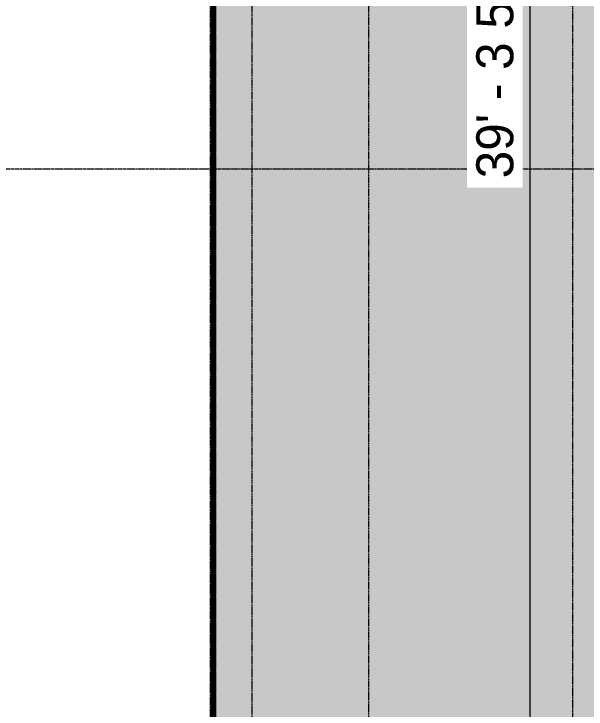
# Model space of a CAD drawing. Header units: inches. Extents: x -4294 to -464, y 9706 to 12475.
# Drawn here: x -1983.2 to -1809.4, y 11683 to 11894.4 of the extents above; entities that cross this region are included whole.
import ezdxf

# ---------------------------------------------------------------- set-up
doc = ezdxf.new("R2010")
doc.units = ezdxf.units.IN
doc.header["$MEASUREMENT"] = 0
for name, pattern in [('Aligning Line 1_8_', [0.25, 0.125, -0.125]), ('Double Dash 3_8_', [1, 0.375, -0.125, 0.125, -0.125, 0.125, -0.125]), ('Grid Line 1_2_', [0.875, 0.5, -0.125, 0.125, -0.125])]:
    doc.linetypes.add(name, pattern=pattern)
for name, color, linetype, lineweight in [('0-1', 7, 'Continuous', 5), ('A-ANNO-DIMS', 211, 'Continuous', 9), ('A-ANNO-DIMS-120', 211, 'Continuous', 9), ('A-AREA-1', 53, 'Continuous', 70), ('A-AREA-PATT-1', 10, 'Continuous', 9), ('A-FLOR-1', 133, 'Continuous', 13), ('C-PROP-LINE', 91, 'Double Dash 3_8_', 140), ('G-ANNO-SYMB', 111, 'Aligning Line 1_8_', 9), ('G-ANNO-SYMB-1', 147, 'Aligning Line 1_8_', 9), ('S-GRID-1', 1, 'Grid Line 1_2_', 9)]:
    doc.layers.add(name, color=color, linetype=linetype, lineweight=lineweight)
doc.styles.add('Century Gothic', font='ufonts.com_century-gothic.ttf', dxfattribs={"height": 11.25})
doc.dimstyles.new('OD__1_8__Tol__', dxfattribs={"dimscale": 12, "dimtxt": 11.746893, "dimasz": 1.25, "dimexe": 0.9375, "dimexo": 0.625, "dimgap": 0.15625, "dimtad": 1, "dimdec": 3, "dimrnd": 0.125, "dimzin": 3, "dimdsep": 46, "dimlunit": 4, "dimtxsty": 'Century Gothic', "dimblk1": 'OBLIQUE', "dimblk2": 'OBLIQUE', "dimsah": 1, "dimcen": 0.09, "dimdle": 0.9375, "dimazin": 0, "dimtfac": 1, "dimtdec": 4, "dimtix": 1, "dimtmove": 0, "dimatfit": 3, "dimfxl": 1, "dimtvp": 1, "dimtfill": 1, "dimfrac": 2, "dimtolj": 1, "dimtzin": 0, "dimarcsym": 2})

# ---------------------------------------------------------------- blocks, each defined once
blk = doc.blocks.new('CTR - 2nd Phase_rvt-1-FLOOR PLAN - 2ND FLOOR')
at = {"layer": 'A-AREA-PATT-1'}
blk.add_hatch(color=256, dxfattribs=at).paths.add_polyline_path([(-1922.72, 11646.99), (-1562.72, 11646.99), (-1562.72, 12118.59), (-1922.72, 12118.59), (-1922.72, 11699.08)], flags=0)
at = {"layer": 'A-AREA-1'}
blk.add_line((-1922.72, 12118.59), (-1922.72, 11241.39), dxfattribs=at)
at = {"layer": 'A-FLOR-1'}
blk.add_line((-1922.72, 12118.59), (-1922.72, 11241.39), dxfattribs=at)
blk = doc.blocks.new('CTR - 1st Phase - Unit Layouts_rvt-1-FLOOR PLAN - 2ND FLOOR')
at = {"layer": 'G-ANNO-SYMB-1'}
blk.add_line((-1813.52, 12240.75), (-1813.52, 9846.28), dxfattribs=at)
blk = doc.blocks.new('CTR - 1st Phase - Shell_rvt-1-FLOOR PLAN - 2ND FLOOR')
at = {"layer": 'G-ANNO-SYMB-1'}
blk.add_line((-1910.96, 12363.38), (-1910.96, 9706.24), dxfattribs=at)
at = {"layer": 'S-GRID-1'}
blk.add_line((-464.45, 11847.19), (-4232.19, 11847.19), dxfattribs=at)
blk = doc.blocks.new('Family - ___-1869111-FLOOR PLAN - 2ND FLOOR')
at = {"layer": 'C-PROP-LINE'}
blk.add_line((-1922.72, 11241.39), (-1922.72, 12124.59), dxfattribs=at)
blk = doc.blocks.new('DIMBLOCK12-FLOOR PLAN - 2ND FLOOR')
at = {"layer": 'A-ANNO-DIMS-120'}
for p, q in [((-1826.43, 12129.84), (-1826.43, 11646.99)), ((-1823.32, 12118.59), (-1837.68, 12118.59)), ((-1826.43, 12118.59), (-1823.32, 12118.59)), ((-1823.32, 11646.99), (-1837.68, 11646.99)), ((-1826.43, 11646.99), (-1823.32, 11646.99))]:
    blk.add_line(p, q, dxfattribs=at)
at = {"layer": 'A-ANNO-DIMS-120', "lineweight": 50}
for p, q in [((-1826.43, 12118.59), (-1833.93, 12126.09)), ((-1826.43, 12118.59), (-1818.93, 12111.09)), ((-1826.43, 11646.99), (-1833.93, 11654.49)), ((-1826.43, 11646.99), (-1818.93, 11639.49))]:
    blk.add_line(p, q, dxfattribs=at)
at = {"layer": 'A-ANNO-DIMS-120', "color": 0, "insert": (-1842.72, 11844.38), "char_height": 11.25, "width": 92.1851, "attachment_point": 1, "rotation": 90, "line_spacing_factor": 0.984502, "style": 'Century Gothic', "bg_fill": 3, "box_fill_scale": 1.25, "bg_fill_color": 256, "bg_fill_true_color": 13158600, "bg_fill_transparency": 0}
blk.add_mtext('39\' - 3 5/8"', dxfattribs=at)
blk = doc.blocks.new('_Oblique')
at = {"color": 0, "linetype": 'ByBlock', "lineweight": -2}
blk.add_line((-0.5, -0.5), (0.5, 0.5), dxfattribs=at)

msp = doc.modelspace()

# ---------------------------------------------------------------- linework, layer by layer
at = {"layer": 'G-ANNO-SYMB'}
msp.add_line((-1875.4984, 12363.3839), (-1875.4984, 9706.2403), dxfattribs=at)

# ---------------------------------------------------------------- block references
at = {"layer": '0-1'}
for name in ['CTR - 1st Phase - Shell_rvt-1-FLOOR PLAN - 2ND FLOOR', 'CTR - 1st Phase - Unit Layouts_rvt-1-FLOOR PLAN - 2ND FLOOR', 'CTR - 2nd Phase_rvt-1-FLOOR PLAN - 2ND FLOOR']:
    msp.add_blockref(name, (0, 0), dxfattribs=at)
at = {"layer": 'C-PROP-LINE'}
msp.add_blockref('Family - ___-1869111-FLOOR PLAN - 2ND FLOOR', (0, 0), dxfattribs=at)

# ---------------------------------------------------------------- next in the draw order: dimensions: what is measured, and where the dimension line sits
at = {"layer": 'A-ANNO-DIMS'}
dim = msp.add_linear_dim(base=(-1826.4257, 11646.9894), p1=(-1815.8191, 12118.5894), p2=(-1815.8191, 11646.9894), angle=90, dimstyle='OD__1_8__Tol__', override={"dimpost": '<>', "dimfxl": 471.6}, dxfattribs=at)
dim.commit()
dim.dimension.update_dxf_attribs({"geometry": 'DIMBLOCK12-FLOOR PLAN - 2ND FLOOR', "text_midpoint": (-1834.832, 11882.7894)})

doc.saveas('drawing.dxf')
